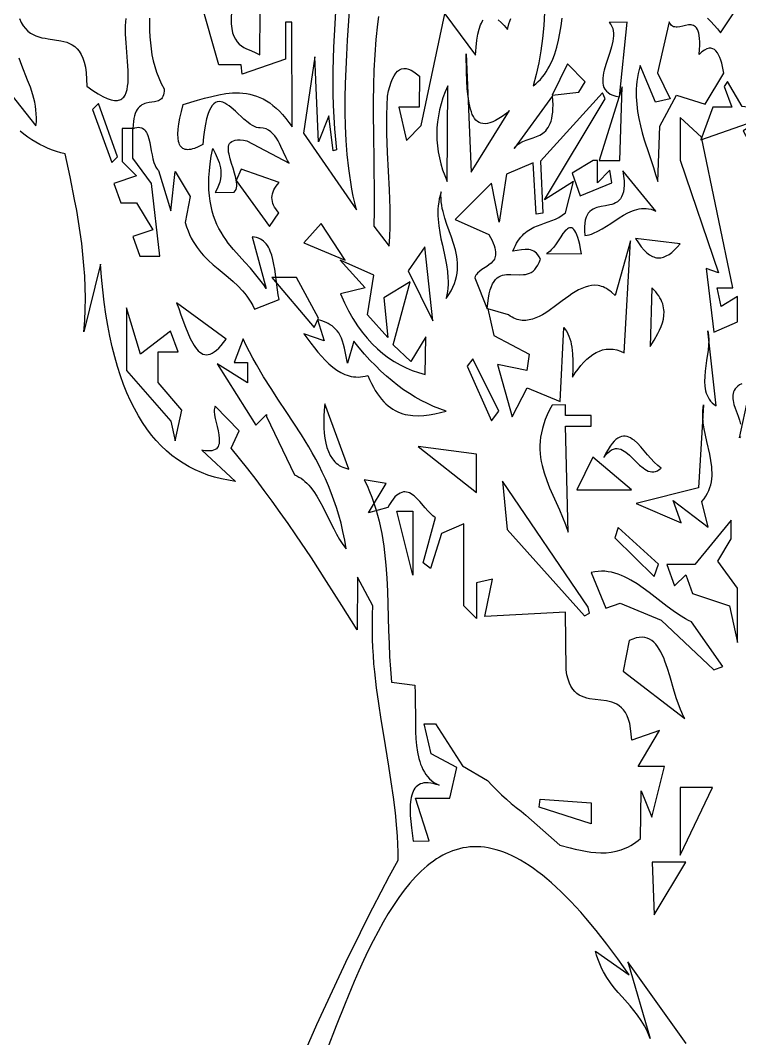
# Model space of a CAD drawing. Header units: metres. Extents: x 0 to 50, y 0 to 50.
# Drawn here: x 11.65 to 19.95, y 30.81 to 42.56 of the extents above; entities that cross this region are included whole.
import ezdxf

# ---------------------------------------------------------------- set-up
doc = ezdxf.new("R2010")
doc.units = ezdxf.units.M

msp = doc.modelspace()

# ---------------------------------------------------------------- linework, layer by layer
for points in [[(13.14576, 42.584728), (13.144891, 42.512332), (13.145844, 42.440537), (13.148882, 42.369403), (13.154271, 42.298988), (13.162276, 42.229353), (13.173161, 42.160556), (13.187192, 42.092656), (13.204633, 42.025714), (13.225748, 41.959786), (13.250804, 41.894934), (13.280063, 41.831217), (13.313792, 41.768692), (13.313792, 41.768692), (13.312992, 41.741838), (13.310256, 41.718521), (13.305712, 41.698469), (13.299483, 41.681409), (13.291697, 41.667066), (13.282479, 41.655169), (13.271956, 41.645445), (13.260252, 41.637619), (13.247493, 41.631419), (13.233807, 41.626572), (13.204152, 41.619844), (13.139238, 41.610605), (13.105993, 41.603725), (13.089614, 41.598763), (13.073566, 41.592424), (13.057973, 41.584433), (13.042961, 41.574517), (13.028658, 41.562404), (13.015188, 41.54782), (13.002677, 41.530493), (12.991252, 41.510148), (12.981037, 41.486514), (12.97216, 41.459317), (12.964745, 41.428283), (12.958919, 41.39314), (12.954807, 41.353614), (12.952536, 41.309433), (12.952536, 41.309433), (12.975839, 41.317918), (12.997172, 41.323098), (13.016641, 41.325152), (13.034352, 41.324259), (13.050412, 41.320597), (13.064928, 41.314345), (13.078005, 41.305682), (13.089751, 41.294787), (13.100271, 41.281838), (13.109673, 41.267014), (13.118063, 41.250494), (13.125547, 41.232457), (13.138225, 41.192545), (13.148558, 41.148707), (13.165599, 41.054977), (13.174011, 41.007943), (13.183486, 40.962704), (13.194877, 40.920689), (13.209036, 40.883329), (13.21742, 40.86684), (13.226815, 40.852052), (13.237327, 40.839142), (13.249065, 40.828289), (13.390881, 40.362583), (13.440908, 40.813721), (13.613032, 40.52628), (13.557324, 40.226687), (13.557324, 40.226687), (13.572499, 40.177767), (13.589226, 40.131724), (13.607414, 40.088385), (13.62697, 40.047576), (13.647803, 40.009124), (13.669822, 39.972855), (13.692933, 39.938596), (13.717047, 39.906173), (13.74207, 39.875414), (13.767911, 39.846143), (13.82168, 39.791378), (13.877619, 39.740488), (13.934995, 39.692088), (14.051118, 39.597203), (14.108397, 39.547944), (14.164175, 39.495623), (14.217717, 39.438853), (14.243421, 39.408365), (14.268291, 39.376246), (14.292234, 39.34232), (14.315161, 39.306414), (14.336977, 39.268356), (14.357592, 39.227971), (14.642055, 39.337193), (14.642055, 39.337193), (14.630211, 39.392673), (14.620523, 39.450273), (14.604882, 39.568859), (14.58967, 39.687011), (14.580518, 39.744067), (14.569425, 39.798787), (14.555709, 39.850428), (14.538687, 39.898247), (14.528723, 39.920491), (14.517676, 39.941501), (14.505461, 39.961184), (14.491993, 39.979448), (14.477187, 39.996199), (14.460956, 40.011344), (14.443216, 40.024792), (14.423882, 40.036449), (14.402868, 40.046221), (14.380088, 40.054017), (14.355458, 40.059744), (14.328892, 40.063308), (14.490091, 39.46659), (14.490091, 39.46659), (14.462295, 39.508164), (14.433253, 39.548293), (14.372154, 39.62502), (14.308233, 39.698385), (14.242927, 39.770004), (14.177677, 39.841492), (14.113919, 39.914464), (14.053094, 39.990536), (14.02423, 40.03024), (13.996639, 40.071323), (13.9705, 40.11399), (13.945994, 40.158441), (13.923299, 40.204878), (13.902596, 40.253503), (13.884065, 40.304519), (13.867885, 40.358127), (13.854237, 40.414529), (13.843299, 40.473927), (13.835253, 40.536523), (13.830277, 40.602518), (13.828553, 40.672116), (13.830258, 40.745516), (13.835574, 40.822923), (13.84468, 40.904537), (13.857756, 40.99056), (13.874982, 41.081194), (13.874982, 41.081194), (13.90108, 41.027627), (13.926412, 40.973567), (13.948149, 40.917861), (13.956786, 40.889028), (13.963463, 40.85935), (13.967829, 40.828682), (13.969528, 40.796879), (13.968207, 40.763798), (13.963514, 40.729293), (13.955094, 40.69322), (13.942595, 40.655435), (13.925662, 40.615792), (13.903942, 40.574148), (14.122732, 40.57826), (14.122732, 40.57826), (14.134484, 40.592638), (14.14295, 40.609206), (14.148413, 40.627772), (14.151154, 40.648143), (14.151456, 40.670126), (14.149601, 40.693527), (14.140551, 40.743814), (14.12626, 40.797461), (14.108988, 40.852925), (14.090992, 40.908662), (14.074531, 40.963129), (14.061862, 41.014782), (14.057655, 41.039071), (14.055244, 41.062078), (14.054909, 41.08361), (14.056934, 41.103474), (14.061601, 41.121476), (14.069192, 41.137425), (14.079989, 41.151127), (14.094274, 41.162389), (14.112331, 41.171019), (14.13444, 41.176823), (14.160885, 41.179608), (14.191948, 41.179182), (14.22791, 41.175351), (14.269054, 41.167923), (14.754165, 40.910726), (14.754165, 40.910726), (14.737793, 40.94047), (14.722123, 40.971921), (14.691795, 41.038009), (14.660991, 41.105107), (14.644727, 41.137821), (14.627523, 41.169332), (14.609106, 41.199154), (14.589202, 41.226802), (14.567537, 41.25179), (14.543838, 41.273634), (14.51783, 41.291849), (14.489242, 41.305947), (14.457798, 41.315446), (14.423225, 41.319858), (14.423225, 41.319858), (14.401195, 41.320132), (14.378585, 41.324916), (14.355463, 41.333719), (14.331894, 41.346049), (14.307943, 41.361416), (14.283678, 41.379327), (14.234465, 41.420816), (14.135162, 41.512704), (14.086127, 41.555238), (14.061994, 41.573932), (14.038207, 41.590255), (14.01483, 41.603717), (13.99193, 41.613825), (13.969572, 41.620088), (13.947823, 41.622015), (13.926749, 41.619113), (13.906415, 41.610892), (13.886888, 41.59686), (13.868234, 41.576526), (13.850518, 41.549397), (13.833807, 41.514983), (13.818166, 41.472792), (13.803662, 41.422332), (13.79036, 41.363113), (13.778327, 41.294641), (13.767628, 41.216427), (13.75833, 41.127978), (13.75833, 41.127978), (13.70764, 41.101132), (13.661989, 41.08206), (13.641043, 41.075417), (13.621346, 41.070689), (13.602892, 41.067868), (13.58568, 41.066943), (13.569704, 41.067906), (13.554961, 41.070748), (13.541447, 41.075459), (13.529159, 41.082029), (13.518093, 41.09045), (13.508244, 41.100711), (13.499609, 41.112804), (13.492185, 41.12672), (13.485966, 41.142449), (13.480951, 41.159981), (13.474513, 41.200419), (13.47284, 41.24796), (13.475902, 41.302528), (13.483669, 41.36405), (13.496109, 41.43245), (13.513193, 41.507654), (13.534891, 41.589587), (13.534891, 41.589587), (13.698828, 41.637799), (13.780527, 41.66122), (13.861945, 41.68255), (13.943005, 41.700564), (14.023632, 41.714034), (14.063759, 41.718682), (14.103749, 41.721735), (14.143593, 41.723039), (14.183281, 41.722441), (14.222804, 41.719787), (14.262151, 41.714925), (14.301314, 41.707702), (14.340284, 41.697963), (14.37905, 41.685555), (14.417603, 41.670326), (14.455933, 41.652122), (14.494031, 41.63079), (14.531888, 41.606177), (14.569495, 41.578129), (14.60684, 41.546493), (14.643916, 41.511116), (14.680712, 41.471844), (14.717219, 41.428524), (14.753427, 41.381004), (14.789327, 41.32913), (14.788063, 42.537601), (14.714624, 42.537601), (14.714624, 42.110249), (14.213651, 41.939698), (14.200548, 42.047035), (13.943379, 42.047035), (13.30061, 44.303123)], [(19.583169, 42.584007), (19.622282, 42.545672), (19.660753, 42.505194), (19.698193, 42.461716), (19.734213, 42.414384), (20.03783, 42.877661), (20.30365, 42.462389), (20.638272, 42.957165)], [(14.089487, 42.658361), (14.089487, 42.658361), (14.08551, 42.584985), (14.086738, 42.520789), (14.092755, 42.465018), (14.103145, 42.416917), (14.117493, 42.37573), (14.135383, 42.340701), (14.156399, 42.311076), (14.180127, 42.286099), (14.206149, 42.265015), (14.234051, 42.247068), (14.263416, 42.231504), (14.29383, 42.217566), (14.35614, 42.191549), (14.387205, 42.177959), (14.417655, 42.162975), (14.421917, 42.660243), (14.089487, 42.658361)], [(15.290354, 42.655851), (15.27422, 42.385148), (15.267774, 42.249953), (15.262797, 42.114899), (15.259579, 41.980013), (15.258414, 41.845323), (15.259591, 41.710858), (15.263403, 41.576644), (15.270141, 41.44271), (15.280096, 41.309083), (15.30214, 41.065903), (15.262966, 41.052577), (15.213596, 41.457312), (15.094691, 41.159461), (15.051826, 42.136512), (14.922975, 41.258661), (15.531126, 40.373758), (15.531126, 40.373758), (15.512337, 40.452524), (15.495302, 40.531607), (15.479955, 40.610996), (15.46623, 40.690681), (15.45406, 40.77065), (15.44338, 40.850893), (15.426226, 41.012155), (15.414238, 41.174382), (15.406886, 41.337484), (15.403644, 41.501376), (15.403983, 41.665969), (15.407372, 41.831178), (15.413286, 41.996913), (15.421193, 42.16309), (15.430567, 42.329619), (15.451599, 42.663389)], [(17.701741, 42.650667), (17.692654, 42.49829), (17.678705, 42.351248), (17.659749, 42.208856), (17.635639, 42.070428), (17.60623, 41.935281), (17.571376, 41.802727)], [(10.808122, 42.636499), (11.835086, 41.342704), (11.835086, 41.342704), (11.839243, 41.389733), (11.840446, 41.436024), (11.838916, 41.481635), (11.834876, 41.526623), (11.828549, 41.571043), (11.820157, 41.614954), (11.809921, 41.658411), (11.798065, 41.701472), (11.770378, 41.786631), (11.738876, 41.870886), (11.671533, 42.038502), (11.639249, 42.122772)], [(11.645639, 42.581106), (11.665572, 42.535441), (11.688292, 42.496397), (11.713541, 42.463387), (11.741064, 42.435824), (11.770607, 42.413121), (11.801912, 42.394692), (11.834725, 42.379948), (11.868789, 42.368303), (11.90385, 42.359171), (11.939651, 42.351963), (11.975937, 42.346094), (12.048942, 42.336021), (12.120819, 42.324257), (12.155695, 42.316274), (12.189522, 42.306106), (12.222045, 42.293168), (12.253008, 42.276872), (12.282155, 42.256632), (12.309231, 42.231859), (12.33398, 42.201968), (12.356146, 42.166371), (12.375474, 42.124482), (12.391708, 42.075713), (12.404592, 42.019477), (12.413871, 41.955187), (12.41929, 41.882257), (12.420592, 41.800099), (12.420592, 41.800099), (12.48952, 41.750387), (12.551749, 41.710117), (12.607597, 41.678838), (12.657387, 41.656097), (12.701438, 41.641442), (12.721412, 41.637006), (12.740071, 41.634422), (12.757456, 41.633634), (12.773607, 41.634585), (12.788563, 41.637218), (12.802366, 41.641478), (12.815054, 41.647308), (12.826669, 41.654651), (12.83725, 41.66345), (12.846837, 41.67365), (12.863189, 41.698025), (12.876048, 41.727323), (12.885733, 41.761093), (12.892564, 41.798882), (12.896864, 41.840238), (12.898951, 41.884711), (12.899147, 41.931847), (12.897773, 41.981196), (12.891594, 42.084721), (12.874497, 42.298432), (12.868707, 42.401387), (12.867624, 42.450309), (12.868177, 42.496923), (12.870685, 42.540779), (12.87547, 42.581424)], [(15.788497, 42.602673), (15.776787, 42.515059), (15.757713, 42.339205), (15.743842, 42.16256), (15.734464, 41.98518), (15.728867, 41.807122), (15.72634, 41.62844), (15.726172, 41.449191), (15.727651, 41.26943), (15.732708, 40.908594), (15.735821, 40.546379), (15.734872, 40.364893), (15.731303, 40.18323), (15.909354, 39.955847), (15.909354, 39.955847), (15.916331, 40.064266), (15.920144, 40.172555), (15.92124, 40.280731), (15.920065, 40.388814), (15.917066, 40.496819), (15.91269, 40.604765), (15.901593, 40.820548), (15.890349, 41.036305), (15.882531, 41.252174), (15.881024, 41.360196), (15.881714, 41.468298), (15.885048, 41.5765), (15.891472, 41.684817), (15.891472, 41.684817), (15.903262, 41.7444), (15.91663, 41.797687), (15.931557, 41.844735), (15.948026, 41.885602), (15.966017, 41.920345), (15.985513, 41.94902), (16.006495, 41.971686), (16.028945, 41.988399), (16.052845, 41.999216), (16.078176, 42.004194), (16.104919, 42.003391), (16.133057, 41.996864), (16.162571, 41.98467), (16.193442, 41.966865), (16.225653, 41.943508), (16.259186, 41.914655), (16.256853, 41.556469), (16.02134, 41.556469), (16.108117, 41.17442), (16.278862, 41.345503), (16.551132, 42.63393), (16.905159, 42.157907), (16.905159, 42.157907), (16.91247, 42.249897), (16.922157, 42.330531), (16.934162, 42.400144), (16.948423, 42.459071), (16.96488, 42.507649), (16.973913, 42.528161), (16.983472, 42.546212), (16.99355, 42.561842)], [(17.168336, 42.563903), (17.201836, 42.534418), (17.236928, 42.497936), (17.273551, 42.454793), (17.273551, 42.454793), (17.292198, 42.517315), (17.312752, 42.57915)], [(17.571376, 41.802727), (17.571376, 41.802727), (17.600761, 41.82657), (17.628353, 41.85188), (17.654218, 41.878604), (17.678422, 41.906687), (17.701029, 41.936077), (17.722105, 41.966719), (17.741716, 41.998561), (17.759925, 42.031549), (17.7768, 42.065628), (17.792405, 42.100746), (17.820065, 42.173883), (17.84343, 42.250531), (17.863021, 42.330262), (17.879362, 42.412646), (17.892973, 42.497255), (17.904378, 42.583661)], [(18.655655, 42.537601), (18.449568, 42.532606), (18.449568, 42.532606), (18.46673, 42.511777), (18.479749, 42.488975), (18.488952, 42.464358), (18.494666, 42.438085), (18.497218, 42.410317), (18.496936, 42.381212), (18.494147, 42.350929), (18.489177, 42.319628), (18.474007, 42.254608), (18.454042, 42.187425), (18.410203, 42.051667), (18.391563, 41.985641), (18.384208, 41.953648), (18.3786, 41.922547), (18.375065, 41.892498), (18.373931, 41.863661), (18.375525, 41.836193), (18.380174, 41.810255), (18.388206, 41.786006), (18.399947, 41.763604), (18.415725, 41.74321), (18.435867, 41.724983), (18.460701, 41.709081), (18.490553, 41.695664), (18.52575, 41.684891), (18.56662, 41.676922), (18.655655, 42.537601)], [(19.14214, 42.543482), (19.003886, 41.952402), (19.15054, 41.652391), (18.981886, 41.613985), (18.804308, 42.039243), (18.804308, 42.039243), (18.792447, 41.992166), (18.782582, 41.945688), (18.774631, 41.899783), (18.768511, 41.854426), (18.76414, 41.80959), (18.761437, 41.765249), (18.760321, 41.721377), (18.760708, 41.677947), (18.765666, 41.592311), (18.775657, 41.508132), (18.790025, 41.425199), (18.808115, 41.343304), (18.829272, 41.262237), (18.85284, 41.181788), (18.904589, 41.021909), (18.958119, 40.861992), (18.983914, 40.781495), (19.008187, 40.700361), (19.032155, 41.336845), (19.226075, 41.697695), (19.557538, 41.5917), (19.772794, 41.948126), (19.772794, 41.948126), (19.7564, 42.028747), (19.746791, 42.066048), (19.736106, 42.100787), (19.724245, 42.132552), (19.711109, 42.160926), (19.696598, 42.185495), (19.68061, 42.205844), (19.663047, 42.221558), (19.643807, 42.232221), (19.633527, 42.23553), (19.622791, 42.23742), (19.611586, 42.23784), (19.599899, 42.236738), (19.57503, 42.229761), (19.548084, 42.216074), (19.518962, 42.195262), (19.487562, 42.16691), (19.487562, 42.16691), (19.491517, 42.221443), (19.493351, 42.27006), (19.493183, 42.313078), (19.491129, 42.350812), (19.487306, 42.383578), (19.48183, 42.411692), (19.474819, 42.435468), (19.466389, 42.455224), (19.456657, 42.471273), (19.445739, 42.483932), (19.433754, 42.493516), (19.420817, 42.500342), (19.407045, 42.504724), (19.392555, 42.506978), (19.377465, 42.50742), (19.361889, 42.506366), (19.329754, 42.501029), (19.297082, 42.493493), (19.26481, 42.486283), (19.233871, 42.481923), (19.219194, 42.481601), (19.2052, 42.482938), (19.192007, 42.48625), (19.179732, 42.491853), (19.168491, 42.500062), (19.1584, 42.511193), (19.149578, 42.525561), (19.14214, 42.543482)], [(16.797155, 42.172367), (16.854943, 40.806071), (17.298949, 41.518171), (17.298949, 41.518171), (17.254773, 41.482423), (17.213316, 41.451763), (17.174489, 41.426047), (17.138205, 41.405128), (17.104375, 41.388859), (17.072911, 41.377094), (17.043726, 41.369686), (17.016731, 41.36649), (16.991839, 41.367358), (16.968961, 41.372144), (16.94801, 41.380702), (16.928897, 41.392885), (16.911534, 41.408547), (16.895833, 41.427541), (16.881707, 41.449722), (16.869068, 41.474942), (16.857826, 41.503055), (16.847895, 41.533915), (16.839186, 41.567376), (16.831612, 41.60329), (16.819513, 41.681894), (16.810896, 41.768557), (16.805056, 41.862108), (16.801288, 41.961373), (16.797155, 42.172367)], [(17.966931, 42.056207), (17.790829, 41.695955), (18.098701, 41.729779), (18.169727, 41.84839), (17.966931, 42.056207)], [(19.776548, 41.796341), (19.862731, 41.556469), (19.642413, 41.556469), (19.507316, 41.180456), (20.276524, 41.451538), (19.995862, 41.282807), (20.259637, 40.791968), (20.338708, 41.520493), (19.98112, 41.566059), (19.814062, 41.853757), (19.776548, 41.796341)], [(16.585847, 41.802184), (16.585847, 41.802184), (16.556347, 41.733122), (16.53077, 41.664071), (16.50911, 41.59503), (16.491356, 41.526), (16.4775, 41.456982), (16.467532, 41.387975), (16.461445, 41.31898), (16.45923, 41.249996), (16.460877, 41.181025), (16.466377, 41.112067), (16.475723, 41.043121), (16.488904, 40.974189), (16.505912, 40.905269), (16.526739, 40.836364), (16.551375, 40.767472), (16.579812, 40.698595), (16.585847, 41.802184)], [(18.369401, 41.722482), (17.656428, 40.934096), (17.682641, 40.33376), (17.605358, 40.322279), (17.570003, 40.916339), (17.265392, 40.783637), (17.178983, 40.230488), (17.089075, 40.680918), (16.670079, 40.262852), (17.061385, 40.088253), (17.061385, 40.088253), (17.080676, 40.052916), (17.096907, 40.020134), (17.110227, 39.989777), (17.120784, 39.961717), (17.128727, 39.935827), (17.134202, 39.911977), (17.13736, 39.890039), (17.138348, 39.869885), (17.137314, 39.851385), (17.134406, 39.834413), (17.129773, 39.818839), (17.123564, 39.804534), (17.115925, 39.791372), (17.107006, 39.779222), (17.085921, 39.757447), (17.061493, 39.738183), (17.034908, 39.720401), (16.980014, 39.685178), (16.954076, 39.665681), (16.930727, 39.643556), (16.920393, 39.631188), (16.911151, 39.617777), (16.903149, 39.603196), (16.896535, 39.587316), (17.042289, 39.232818), (17.042289, 39.232818), (17.047673, 39.297691), (17.055156, 39.355186), (17.064615, 39.405739), (17.07593, 39.449783), (17.08898, 39.487755), (17.103642, 39.520088), (17.119797, 39.547217), (17.137323, 39.569577), (17.156098, 39.587603), (17.176002, 39.601729), (17.196913, 39.612391), (17.218711, 39.620023), (17.241273, 39.625059), (17.264479, 39.627935), (17.312337, 39.628945), (17.410444, 39.624166), (17.458755, 39.625334), (17.4823, 39.628328), (17.505277, 39.63351), (17.527564, 39.641313), (17.549041, 39.652173), (17.569586, 39.666524), (17.589078, 39.684801), (17.607396, 39.707438), (17.624418, 39.734871), (17.640024, 39.767534), (17.654091, 39.805862), (17.654091, 39.805862), (17.640506, 39.832016), (17.625993, 39.853943), (17.610575, 39.871965), (17.594275, 39.886405), (17.577114, 39.897585), (17.559115, 39.905828), (17.5403, 39.911456), (17.52069, 39.914791), (17.500309, 39.916156), (17.479179, 39.915874), (17.434757, 39.911656), (17.337895, 39.897641), (17.337895, 39.897641), (17.351344, 39.930325), (17.365535, 39.960473), (17.380429, 39.988218), (17.395988, 40.01369), (17.412172, 40.037022), (17.428945, 40.058346), (17.446265, 40.077794), (17.464097, 40.095497), (17.501135, 40.126199), (17.539751, 40.151507), (17.579635, 40.172477), (17.620479, 40.190165), (17.661975, 40.205625), (17.703812, 40.219913), (17.787279, 40.249198), (17.82829, 40.266305), (17.868409, 40.286463), (17.907325, 40.310727), (17.944731, 40.340152), (18.03519, 40.699522), (17.70326, 40.489266), (18.401381, 41.654408), (18.369401, 41.722482)], [(18.569504, 40.943262), (18.598285, 41.792403), (18.334141, 40.943262), (18.569504, 40.943262)], [(12.486612, 41.531325), (12.708666, 40.919875), (12.773995, 40.984522), (12.557786, 41.601745), (12.486612, 41.531325)], [(17.795372, 41.687878), (17.352131, 41.082506), (17.352131, 41.082506), (17.366572, 41.099965), (17.382054, 41.115362), (17.398467, 41.128913), (17.415705, 41.140834), (17.452222, 41.160647), (17.490743, 41.176526), (17.570347, 41.203379), (17.609705, 41.217801), (17.647617, 41.235187), (17.665762, 41.24553), (17.683221, 41.25726), (17.699888, 41.270593), (17.715654, 41.285745), (17.730412, 41.302931), (17.744054, 41.322367), (17.756472, 41.344268), (17.767558, 41.36885), (17.777205, 41.396328), (17.785305, 41.426918), (17.791749, 41.460835), (17.796431, 41.498296), (17.799242, 41.539514), (17.800074, 41.584707), (17.79882, 41.63409), (17.795372, 41.687878)], [(19.267872, 41.439091), (19.267872, 40.944546), (19.710033, 39.64622), (19.567833, 39.697106), (19.655563, 38.961487), (19.928827, 39.080533), (19.928827, 39.37345), (19.739507, 39.259633), (19.693821, 39.471564), (19.873894, 39.471564), (19.512326, 41.210665), (19.267872, 41.439091)], [(14.900902, 30.579261), (15.076963, 30.97398), (15.255895, 31.364756), (15.438353, 31.750781), (15.531107, 31.941759), (15.624989, 32.131246), (15.720078, 32.31914), (15.816458, 32.50534), (15.91421, 32.689746), (16.013415, 32.872256), (16.013415, 32.872256), (16.012504, 32.963834), (16.009674, 33.055051), (16.005063, 33.145941), (15.998811, 33.236542), (15.981939, 33.41702), (15.960171, 33.596775), (15.934619, 33.776097), (15.906397, 33.955277), (15.846392, 34.314373), (15.816835, 34.494869), (15.789059, 34.676384), (15.764176, 34.85921), (15.743299, 35.043635), (15.734711, 35.136539), (15.727542, 35.229952), (15.721931, 35.32391), (15.718016, 35.418449), (15.715938, 35.513607), (15.715836, 35.609418), (15.717847, 35.705921), (15.722113, 35.80315), (15.54366, 36.135411), (15.539211, 35.529426), (15.539211, 35.529426), (15.363897, 35.809451), (15.188427, 36.085389), (15.011973, 36.356684), (14.833709, 36.622775), (14.743639, 36.753696), (14.652806, 36.883107), (14.561107, 37.010938), (14.468438, 37.13712), (14.374696, 37.261583), (14.279777, 37.384258), (14.183578, 37.505073), (14.085996, 37.62396), (14.177283, 37.824068), (13.903088, 38.108667), (13.903088, 38.108667), (13.897145, 38.096004), (13.893264, 38.081515), (13.891246, 38.065362), (13.890893, 38.047708), (13.894383, 38.00854), (13.902144, 37.965304), (13.924114, 37.871803), (13.935142, 37.824124), (13.944077, 37.77755), (13.949328, 37.733375), (13.950075, 37.712592), (13.949305, 37.692893), (13.946819, 37.67444), (13.942417, 37.657396), (13.935902, 37.641921), (13.927074, 37.628178), (13.915734, 37.616327), (13.901683, 37.606532), (13.884723, 37.598952), (13.864655, 37.593751), (13.841279, 37.591089), (13.814398, 37.591129), (13.783812, 37.594032), (13.749322, 37.599959), (14.137432, 37.240301), (14.137432, 37.240301), (14.054658, 37.252905), (13.973888, 37.269252), (13.895141, 37.289392), (13.818436, 37.313375), (13.743792, 37.34125), (13.671229, 37.373068), (13.600766, 37.408877), (13.532424, 37.448729), (13.46622, 37.492672), (13.402174, 37.540757), (13.340307, 37.593033), (13.280637, 37.649549), (13.223183, 37.710356), (13.167966, 37.775504), (13.115004, 37.845042), (13.064317, 37.919019), (13.015924, 37.997486), (12.969845, 38.080492), (12.9261, 38.168088), (12.884706, 38.260322), (12.845685, 38.357245), (12.809055, 38.458906), (12.774836, 38.565356), (12.743047, 38.676643), (12.713708, 38.792817), (12.686837, 38.91393), (12.662455, 39.040029), (12.640581, 39.171165), (12.621233, 39.307387), (12.604433, 39.448746), (12.590198, 39.595291), (12.578549, 39.747072), (12.386669, 38.965127), (12.386669, 38.965127), (12.396752, 39.095416), (12.402644, 39.224507), (12.404571, 39.352601), (12.402759, 39.479902), (12.397433, 39.606612), (12.388821, 39.732936), (12.377149, 39.859075), (12.362642, 39.985234), (12.345527, 40.111614), (12.32603, 40.238419), (12.304377, 40.365853), (12.280795, 40.494117), (12.228747, 40.753951), (12.171696, 41.019546), (12.171696, 41.019546), (12.122086, 41.030823), (12.072968, 41.044818), (12.02433, 41.061451), (11.976156, 41.080639), (11.928435, 41.1023), (11.881151, 41.126351), (11.834292, 41.152711), (11.787844, 41.181298), (11.741794, 41.212028), (11.696127, 41.24482), (11.650831, 41.279593)], [(12.829677, 41.311186), (12.829677, 40.930997), (12.993703, 40.766646), (12.731758, 40.677538), (12.812541, 40.452696), (12.99614, 40.452696), (13.181886, 40.142507), (12.952076, 40.064331), (13.03286, 39.839488), (13.261975, 39.839488), (13.168411, 40.675878), (12.952076, 40.970793), (12.952076, 41.311186), (12.829677, 41.311186)], [(18.264199, 40.943262), (18.020608, 40.796818), (18.114396, 40.53578), (18.479876, 40.686139), (18.456797, 40.829638), (18.313158, 40.685714), (18.313158, 40.943262), (18.264199, 40.943262)], [(14.146371, 40.712052), (14.527687, 40.181398), (14.635064, 40.340274), (14.635064, 40.340274), (14.616778, 40.361468), (14.600936, 40.382873), (14.587547, 40.40446), (14.576619, 40.426201), (14.568157, 40.448067), (14.562169, 40.470029), (14.558663, 40.492058), (14.557645, 40.514127), (14.559123, 40.536206), (14.563103, 40.558267), (14.569594, 40.580282), (14.578601, 40.60222), (14.590133, 40.624055), (14.604196, 40.645756), (14.620797, 40.667296), (14.639944, 40.688646), (14.203222, 40.84074), (14.146371, 40.712052)], [(18.605149, 40.821605), (18.605149, 40.821605), (18.614277, 40.760548), (18.619296, 40.706343), (18.620467, 40.65855), (18.618056, 40.616726), (18.612326, 40.580429), (18.603541, 40.549219), (18.591965, 40.522653), (18.577862, 40.500291), (18.561496, 40.48169), (18.543131, 40.466409), (18.523031, 40.454007), (18.50146, 40.444042), (18.478682, 40.436072), (18.454961, 40.429656), (18.405744, 40.41972), (18.355922, 40.410702), (18.307606, 40.399068), (18.284672, 40.391166), (18.262907, 40.381287), (18.242575, 40.368987), (18.223938, 40.353826), (18.207262, 40.335362), (18.19281, 40.313153), (18.180847, 40.286758), (18.171635, 40.255736), (18.165439, 40.219645), (18.162524, 40.178042), (18.163152, 40.130488), (18.167588, 40.07654), (18.167588, 40.07654), (18.193189, 40.0806), (18.218586, 40.086576), (18.243801, 40.094307), (18.268854, 40.103633), (18.318556, 40.126424), (18.367859, 40.153663), (18.416926, 40.184064), (18.465922, 40.216341), (18.564363, 40.281378), (18.614137, 40.311567), (18.6645, 40.338486), (18.715616, 40.360852), (18.741508, 40.369924), (18.76765, 40.377376), (18.794064, 40.383046), (18.820768, 40.386773), (18.847785, 40.388398), (18.875134, 40.387758), (18.902837, 40.384693), (18.930913, 40.379043), (18.959384, 40.370647), (18.98827, 40.359343), (18.605149, 40.821605)], [(16.509294, 40.580701), (16.509294, 40.580701), (16.497483, 40.54002), (16.488076, 40.499741), (16.480921, 40.459837), (16.475864, 40.420284), (16.472755, 40.381056), (16.471441, 40.342128), (16.47177, 40.303474), (16.473589, 40.265069), (16.481091, 40.188904), (16.492729, 40.11343), (16.507287, 40.038444), (16.523547, 39.963742), (16.556301, 39.814377), (16.570362, 39.739308), (16.581255, 39.663709), (16.587763, 39.587379), (16.588992, 39.548875), (16.588668, 39.510112), (16.586639, 39.471065), (16.582753, 39.431707), (16.576858, 39.392014), (16.568802, 39.35196), (16.568802, 39.35196), (16.598284, 39.395592), (16.623489, 39.43851), (16.644643, 39.480751), (16.661971, 39.522354), (16.675699, 39.563355), (16.686053, 39.603793), (16.693257, 39.643704), (16.697537, 39.683128), (16.699118, 39.722101), (16.698227, 39.760661), (16.695088, 39.798845), (16.689927, 39.836692), (16.68297, 39.874239), (16.674441, 39.911523), (16.653572, 39.985456), (16.629125, 40.058791), (16.602902, 40.131829), (16.576708, 40.204872), (16.552346, 40.278221), (16.53162, 40.352177), (16.523184, 40.389477), (16.516333, 40.427042), (16.511294, 40.464909), (16.50829, 40.503116), (16.507549, 40.541701), (16.509294, 40.580701)], [(15.124896, 40.214488), (14.925238, 39.992206), (15.402026, 39.793764), (15.124896, 40.214488)], [(17.725643, 39.869699), (18.12956, 39.864298), (18.12956, 39.864298), (18.119126, 39.921911), (18.108483, 39.972526), (18.097639, 40.016473), (18.0866, 40.054081), (18.075373, 40.085679), (18.063964, 40.111596), (18.052381, 40.132161), (18.040629, 40.147703), (18.028716, 40.158552), (18.016648, 40.165037), (18.004433, 40.167486), (17.992076, 40.166229), (17.979584, 40.161595), (17.966965, 40.153914), (17.954225, 40.143514), (17.941371, 40.130724), (17.915346, 40.099293), (17.888945, 40.062254), (17.835228, 39.981882), (17.80802, 39.943817), (17.78065, 39.910676), (17.766922, 39.896775), (17.753173, 39.885092), (17.739411, 39.875957), (17.725643, 39.869699)], [(16.319398, 39.947768), (16.13065, 39.668588), (16.411892, 39.094554), (16.319398, 39.947768)], [(18.694211, 40.014913), (18.515439, 39.383793), (18.515439, 39.383793), (18.47648, 39.421727), (18.45707, 39.437699), (18.437704, 39.451758), (18.418381, 39.463966), (18.399097, 39.474386), (18.379852, 39.48308), (18.360643, 39.490112), (18.34147, 39.495544), (18.322329, 39.499437), (18.28414, 39.502861), (18.246061, 39.500884), (18.208077, 39.494008), (18.170174, 39.482732), (18.132338, 39.467556), (18.094554, 39.448983), (18.056808, 39.427511), (18.019084, 39.403642), (17.981369, 39.377875), (17.905905, 39.322653), (17.8303, 39.265848), (17.754438, 39.211465), (17.716373, 39.186433), (17.678201, 39.163507), (17.639906, 39.143189), (17.601474, 39.125979), (17.56289, 39.112376), (17.52414, 39.102883), (17.485209, 39.097999), (17.446082, 39.098224), (17.406746, 39.10406), (17.386995, 39.109238), (17.367185, 39.116006), (17.347316, 39.124428), (17.327386, 39.134564), (17.307391, 39.146478), (17.287332, 39.160233), (17.048395, 39.231114), (17.118466, 38.922618), (17.523518, 38.709516), (17.498062, 38.518074), (17.159079, 38.590341), (17.32886, 37.983534), (17.500982, 38.318163), (17.881353, 38.162215), (17.924243, 39.014498), (17.924243, 39.014498), (17.942077, 38.992756), (17.957981, 38.969117), (17.972038, 38.943589), (17.98433, 38.916182), (17.99494, 38.886906), (18.003951, 38.855771), (18.011446, 38.822787), (18.017508, 38.787962), (18.025664, 38.712834), (18.029082, 38.630463), (18.028424, 38.540929), (18.024354, 38.444309), (18.024354, 38.444309), (18.05659, 38.491908), (18.089269, 38.536388), (18.122443, 38.577554), (18.156163, 38.615215), (18.19048, 38.649178), (18.225446, 38.67925), (18.26111, 38.705238), (18.297526, 38.72695), (18.334742, 38.744193), (18.372812, 38.756775), (18.411786, 38.764503), (18.451715, 38.767184), (18.492649, 38.764625), (18.534642, 38.756635), (18.577742, 38.74302), (18.622003, 38.723587), (18.694211, 40.014913)], [(18.753517, 40.043639), (18.753517, 40.043639), (18.785695, 39.991036), (18.817865, 39.945873), (18.850024, 39.907949), (18.882169, 39.877059), (18.9143, 39.853), (18.946413, 39.835569), (18.962462, 39.829276), (18.978506, 39.824563), (18.994545, 39.821406), (19.010577, 39.819779), (19.042625, 39.821013), (19.074646, 39.828062), (19.106639, 39.840723), (19.138601, 39.858792), (19.170531, 39.882067), (19.202426, 39.910343), (19.234283, 39.943419), (19.266101, 39.981089), (18.753517, 40.043639)], [(15.344469, 39.792362), (15.632617, 39.471564), (15.350139, 39.402527), (15.350139, 39.402527), (15.395044, 39.301139), (15.442433, 39.206493), (15.49223, 39.118381), (15.544358, 39.036595), (15.598741, 38.960928), (15.655303, 38.891174), (15.713967, 38.827125), (15.774657, 38.768573), (15.837297, 38.715312), (15.90181, 38.667135), (15.968119, 38.623833), (16.03615, 38.585201), (16.105824, 38.55103), (16.177066, 38.521114), (16.2498, 38.495245), (16.323949, 38.473216), (16.331123, 38.9088), (16.159359, 38.62196), (15.955081, 38.815789), (16.152905, 39.544454), (15.848933, 39.358111), (15.892619, 38.900929), (15.661235, 39.16079), (15.733194, 39.621435), (15.344469, 39.792362)], [(14.554725, 39.594205), (15.044809, 39.01613), (15.093816, 39.121615), (14.839848, 39.594205), (14.554725, 39.594205)], [(18.93969, 39.471564), (18.922786, 38.797035), (18.922786, 38.797035), (18.966875, 38.868776), (19.01055, 38.945546), (19.030422, 38.985594), (19.048021, 39.026629), (19.062621, 39.068562), (19.073499, 39.111304), (19.079931, 39.154765), (19.081194, 39.198854), (19.079661, 39.221106), (19.076564, 39.243482), (19.071813, 39.26597), (19.065317, 39.288559), (19.056986, 39.311238), (19.04673, 39.333996), (19.034458, 39.356821), (19.020079, 39.379702), (19.003503, 39.402628), (18.98464, 39.425588), (18.963399, 39.44857), (18.93969, 39.471564)], [(12.878637, 39.241484), (12.878637, 38.520753), (13.391733, 37.936277), (13.441183, 37.706889), (13.517936, 38.062931), (13.245834, 38.382361), (13.245834, 38.735715), (13.473497, 38.735715), (13.388611, 38.971976), (13.039745, 38.707842), (12.878637, 39.241484)], [(13.455022, 39.301871), (13.455022, 39.301871), (13.481563, 39.233106), (13.507599, 39.16216), (13.559661, 39.020455), (13.586437, 38.953057), (13.614212, 38.890206), (13.64336, 38.833582), (13.658567, 38.80813), (13.674258, 38.784866), (13.690481, 38.764), (13.707282, 38.745742), (13.724709, 38.730302), (13.742807, 38.71789), (13.761625, 38.708716), (13.781209, 38.702991), (13.801607, 38.700925), (13.822864, 38.702728), (13.845029, 38.70861), (13.868147, 38.718782), (13.892267, 38.733453), (13.917435, 38.752834), (13.943697, 38.777135), (13.971102, 38.806567), (13.999695, 38.841338), (14.029525, 38.881661), (13.455022, 39.301871)], [(15.082391, 39.108213), (15.160834, 38.863284), (14.925838, 38.94356), (14.925838, 38.94356), (15.006496, 38.835544), (15.047197, 38.783114), (15.088318, 38.732465), (15.129991, 38.684146), (15.172346, 38.638702), (15.215512, 38.596682), (15.259621, 38.558633), (15.304802, 38.525102), (15.351186, 38.496636), (15.37487, 38.484473), (15.398903, 38.473782), (15.423302, 38.464631), (15.448083, 38.457088), (15.473263, 38.451222), (15.498857, 38.447102), (15.524882, 38.444794), (15.551354, 38.444369), (15.57829, 38.445894), (15.605706, 38.449438), (15.633618, 38.455069), (15.662042, 38.462856), (15.662042, 38.462856), (15.683136, 38.414417), (15.704861, 38.369184), (15.727199, 38.327067), (15.750134, 38.287975), (15.773649, 38.251816), (15.797727, 38.2185), (15.822351, 38.187936), (15.847504, 38.160033), (15.873168, 38.1347), (15.899327, 38.111846), (15.925965, 38.091381), (15.953063, 38.073212), (15.980606, 38.057251), (16.008576, 38.043404), (16.036955, 38.031582), (16.065728, 38.021694), (16.094877, 38.013648), (16.124385, 38.007355), (16.154236, 38.002722), (16.184412, 37.999659), (16.245671, 37.99788), (16.308028, 38.00129), (16.371347, 38.009161), (16.435492, 38.020767), (16.500327, 38.03538), (16.565716, 38.052272), (16.565716, 38.052272), (16.492954, 38.077199), (16.421182, 38.105569), (16.350371, 38.137368), (16.280491, 38.172581), (16.21151, 38.211195), (16.143399, 38.253195), (16.076127, 38.298568), (16.009665, 38.347299), (15.943981, 38.399374), (15.879045, 38.454779), (15.814828, 38.513501), (15.751298, 38.575525), (15.688425, 38.640837), (15.62618, 38.709423), (15.564531, 38.781269), (15.503449, 38.856361), (15.430789, 38.602636), (15.392787, 38.777437), (15.392787, 38.777437), (15.38374, 38.82057), (15.372708, 38.859361), (15.359818, 38.894097), (15.345202, 38.925068), (15.328989, 38.952563), (15.311309, 38.97687), (15.292292, 38.998279), (15.272068, 39.017079), (15.250766, 39.033558), (15.228516, 39.048006), (15.205449, 39.060711), (15.181694, 39.071963), (15.132639, 39.091261), (15.082391, 39.108213)], [(14.225382, 38.885222), (14.119764, 38.613073), (14.273987, 38.613073), (14.273987, 38.376248), (13.925432, 38.597035), (14.371184, 37.888764), (14.494305, 38.01213), (14.494305, 37.989813), (14.81641, 37.31514), (14.81641, 37.31514), (14.842925, 37.304147), (14.868353, 37.291058), (14.892751, 37.275983), (14.916179, 37.259029), (14.938693, 37.240305), (14.960353, 37.219919), (14.981216, 37.197981), (15.00134, 37.174598), (15.039606, 37.123932), (15.075616, 37.068789), (15.109835, 37.010038), (15.142729, 36.948545), (15.206402, 36.820809), (15.270356, 36.692522), (15.303603, 36.630342), (15.338315, 36.570628), (15.37496, 36.514248), (15.414001, 36.462069), (15.414001, 36.462069), (15.396599, 36.564055), (15.376589, 36.662584), (15.354105, 36.757835), (15.32928, 36.849982), (15.302248, 36.939202), (15.273141, 37.025671), (15.242093, 37.109565), (15.209238, 37.19106), (15.174709, 37.270332), (15.13864, 37.347558), (15.101164, 37.422914), (15.062413, 37.496575), (15.022523, 37.568718), (14.981626, 37.639519), (14.897344, 37.777799), (14.810635, 37.912825), (14.722568, 38.046004), (14.634208, 38.178747), (14.546623, 38.312462), (14.460881, 38.448558), (14.378048, 38.588444), (14.338057, 38.660248), (14.299193, 38.733529), (14.26159, 38.808461), (14.225382, 38.885222)], [(19.586504, 38.976882), (19.586504, 38.976882), (19.591517, 38.951708), (19.594905, 38.925669), (19.597402, 38.871289), (19.595192, 38.81434), (19.589471, 38.755416), (19.572277, 38.63403), (19.563195, 38.57276), (19.555384, 38.511898), (19.550039, 38.452041), (19.548356, 38.393785), (19.551531, 38.337725), (19.555314, 38.310705), (19.560759, 38.284457), (19.568017, 38.259057), (19.577236, 38.234578), (19.588566, 38.211095), (19.602157, 38.188682), (19.618158, 38.167415), (19.636719, 38.147366), (19.657988, 38.128612), (19.682116, 38.111226), (19.586504, 38.976882)], [(16.809617, 38.569816), (17.090479, 37.940556), (17.173796, 38.048839), (16.875178, 38.655375), (16.809617, 38.569816)], [(19.962573, 37.759076), (19.953264, 37.741839), (20.157985, 38.695476)], [(19.977547, 38.365485), (19.953285, 38.352781), (19.932721, 38.338896), (19.915635, 38.323902), (19.901807, 38.307869), (19.891016, 38.290868), (19.88304, 38.272972), (19.87766, 38.254249), (19.874655, 38.234772), (19.873804, 38.214612), (19.874885, 38.193839), (19.877679, 38.172525), (19.887522, 38.128555), (19.901566, 38.083271), (19.935193, 37.991032), (19.951246, 37.945213), (19.964437, 37.900351)], [(15.165691, 38.133265), (15.165691, 38.133265), (15.160189, 38.060859), (15.156773, 37.990757), (15.155652, 37.923191), (15.157034, 37.858396), (15.161126, 37.796602), (15.168138, 37.738044), (15.178277, 37.682954), (15.191751, 37.631565), (15.208769, 37.58411), (15.229538, 37.540821), (15.254268, 37.501932), (15.268183, 37.484211), (15.283166, 37.467676), (15.299243, 37.452358), (15.31644, 37.438285), (15.334783, 37.425487), (15.354298, 37.413992), (15.375012, 37.40383), (15.39695, 37.39503), (15.420137, 37.387621), (15.444602, 37.381632), (15.165691, 38.133265)], [(17.790169, 38.120026), (17.790169, 38.120026), (17.759805, 38.064307), (17.733544, 38.009729), (17.711211, 37.956243), (17.692628, 37.903798), (17.677618, 37.852344), (17.666003, 37.801832), (17.657606, 37.752211), (17.652251, 37.703432), (17.649759, 37.655443), (17.649955, 37.608196), (17.65266, 37.56164), (17.657698, 37.515724), (17.664891, 37.4704), (17.674062, 37.425617), (17.685034, 37.381324), (17.697631, 37.337473), (17.726986, 37.250892), (17.760711, 37.165473), (17.797388, 37.080816), (17.8356, 36.996522), (17.873929, 36.912188), (17.910959, 36.827415), (17.945272, 36.741803), (17.97545, 36.65495), (17.944414, 37.877224), (18.239719, 37.877224), (18.239719, 37.999865), (17.945961, 37.999865), (17.945961, 38.122507), (17.790169, 38.120026)], [(19.537599, 38.124251), (19.480268, 37.167019), (18.759983, 36.987132), (19.279908, 36.76039), (19.187263, 37.018246), (19.590791, 36.712726), (19.517045, 37.010173), (19.517045, 37.010173), (19.542254, 37.040705), (19.563988, 37.071864), (19.582435, 37.103614), (19.597785, 37.13592), (19.610226, 37.168747), (19.619949, 37.20206), (19.627141, 37.235825), (19.631992, 37.270006), (19.63469, 37.304568), (19.635426, 37.339476), (19.634387, 37.374696), (19.631764, 37.410192), (19.622519, 37.481873), (19.609202, 37.55424), (19.576405, 37.699908), (19.559949, 37.772651), (19.545472, 37.84496), (19.534486, 37.916554), (19.528504, 37.987154), (19.527861, 38.021993), (19.529037, 38.05648), (19.53222, 38.090577), (19.537599, 38.124251)], [(18.387032, 37.51583), (18.387032, 37.51583), (18.409978, 37.546431), (18.432534, 37.571163), (18.454723, 37.590393), (18.47657, 37.604485), (18.4981, 37.613804), (18.519337, 37.618715), (18.540304, 37.619582), (18.561027, 37.616772), (18.58153, 37.610649), (18.601836, 37.601577), (18.62197, 37.589922), (18.641957, 37.576048), (18.681585, 37.543106), (18.720914, 37.505669), (18.760138, 37.466657), (18.799451, 37.428989), (18.839049, 37.395586), (18.859014, 37.381396), (18.879124, 37.369366), (18.899401, 37.359862), (18.919871, 37.353249), (18.940558, 37.349891), (18.961485, 37.350154), (18.982677, 37.354403), (19.004159, 37.363001), (19.025955, 37.376315), (19.048089, 37.39471), (19.048089, 37.39471), (19.028078, 37.408217), (19.008211, 37.423896), (18.968837, 37.460654), (18.929818, 37.502743), (18.891004, 37.547924), (18.813398, 37.638598), (18.774307, 37.679612), (18.734826, 37.714757), (18.714892, 37.729429), (18.694805, 37.741793), (18.674545, 37.75157), (18.654095, 37.75848), (18.633436, 37.762243), (18.612548, 37.762578), (18.591414, 37.759206), (18.570015, 37.751847), (18.548331, 37.74022), (18.526345, 37.724047), (18.504038, 37.703045), (18.481391, 37.676937), (18.458386, 37.645441), (18.435003, 37.608278), (18.411225, 37.565168), (18.387032, 37.51583)], [(16.243159, 37.644765), (16.917808, 37.113843), (16.917808, 37.554934), (16.243159, 37.644765)], [(18.260497, 37.51808), (18.076354, 37.141375), (18.706621, 37.141375), (18.260497, 37.51808)], [(15.623009, 37.257771), (15.623009, 37.257771), (15.654827, 37.191999), (15.683978, 37.125346), (15.710585, 37.057855), (15.734774, 36.989566), (15.75667, 36.920523), (15.776398, 36.850768), (15.794084, 36.780342), (15.809853, 36.709288), (15.82383, 36.637648), (15.836139, 36.565464), (15.846907, 36.492779), (15.856258, 36.419635), (15.87121, 36.272135), (15.881998, 36.123304), (15.889622, 35.973479), (15.895083, 35.822996), (15.903525, 35.521408), (15.908507, 35.370977), (15.915332, 35.221239), (15.925001, 35.072529), (15.938516, 34.925187), (16.205635, 34.889), (16.205635, 34.889), (16.209536, 34.798493), (16.211403, 34.707854), (16.21234, 34.528385), (16.21306, 34.440659), (16.215047, 34.355007), (16.219128, 34.271981), (16.226128, 34.192134), (16.236871, 34.116016), (16.252184, 34.04418), (16.261811, 34.01004), (16.27289, 33.977178), (16.285525, 33.945661), (16.299817, 33.91556), (16.31587, 33.886944), (16.333788, 33.85988), (16.353674, 33.834438), (16.37563, 33.810688), (16.39976, 33.788698), (16.426167, 33.768537), (16.454954, 33.750274), (16.486224, 33.733978), (16.486224, 33.733978), (16.451568, 33.745339), (16.419207, 33.753852), (16.389076, 33.759599), (16.361109, 33.762661), (16.335238, 33.76312), (16.311397, 33.761057), (16.289521, 33.756556), (16.269541, 33.749696), (16.251392, 33.74056), (16.235008, 33.729231), (16.220321, 33.715788), (16.207266, 33.700315), (16.195776, 33.682893), (16.185784, 33.663603), (16.177224, 33.642528), (16.17003, 33.619748), (16.164134, 33.595347), (16.159471, 33.569406), (16.153577, 33.513228), (16.151814, 33.45187), (16.153652, 33.385985), (16.158559, 33.316227), (16.166002, 33.24325), (16.186371, 33.090254), (16.372092, 33.09363), (16.215237, 33.584771), (16.608856, 33.584771), (16.68978, 33.941051), (16.393938, 34.096159), (16.315098, 34.443262), (16.444154, 34.443262), (16.757568, 33.96003), (17.043128, 33.789388), (17.043128, 33.789388), (17.097973, 33.732242), (17.152807, 33.677479), (17.207745, 33.624962), (17.262905, 33.574556), (17.318399, 33.526127), (17.374345, 33.479539), (17.430858, 33.434657), (17.488053, 33.391346), (17.880133, 33.045393), (17.880133, 33.045393), (17.998017, 33.012767), (18.057192, 32.997762), (18.11644, 32.984285), (18.175702, 32.972825), (18.234918, 32.963876), (18.294026, 32.957926), (18.352966, 32.955468), (18.411678, 32.956992), (18.470101, 32.962989), (18.528175, 32.973951), (18.585839, 32.990369), (18.614499, 33.000777), (18.643034, 33.012733), (18.671435, 33.026299), (18.699697, 33.041535), (18.727811, 33.058503), (18.755769, 33.077265), (18.783565, 33.097882), (18.81119, 33.120416), (18.817639, 33.670129), (18.938775, 33.36669), (19.085079, 33.952696), (18.783171, 33.952696), (19.030625, 34.365935), (18.708327, 34.254366), (18.708327, 34.254366), (18.703772, 34.326019), (18.695855, 34.389591), (18.684789, 34.445594), (18.670787, 34.494537), (18.654061, 34.536929), (18.634825, 34.57328), (18.61329, 34.604101), (18.589671, 34.629899), (18.564179, 34.651186), (18.537028, 34.668471), (18.50843, 34.682262), (18.478599, 34.693071), (18.447747, 34.701407), (18.416086, 34.707779), (18.351193, 34.71667), (18.285622, 34.723822), (18.221075, 34.733313), (18.189718, 34.740209), (18.159255, 34.749219), (18.129901, 34.760851), (18.101866, 34.775617), (18.075364, 34.794025), (18.050609, 34.816585), (18.027812, 34.843807), (18.007187, 34.8762), (17.988946, 34.914274), (17.973303, 34.958539), (17.96047, 35.009504), (17.95066, 35.067679), (17.94547, 35.732519), (17.014531, 35.6812), (17.100658, 36.112688), (16.917808, 36.071049), (16.917808, 35.657413), (16.770929, 35.804583), (16.770929, 36.750344), (16.514963, 36.638834), (16.385563, 36.233658), (16.300348, 36.300087), (16.443984, 36.824191), (16.443984, 36.824191), (16.429351, 36.832926), (16.414659, 36.843672), (16.385053, 36.87026), (16.355081, 36.902079), (16.324655, 36.937252), (16.262098, 37.010147), (16.229794, 37.044116), (16.196692, 37.073928), (16.179814, 37.086688), (16.162704, 37.097706), (16.145351, 37.106746), (16.127745, 37.113573), (16.109874, 37.117954), (16.091728, 37.119652), (16.073296, 37.118434), (16.054567, 37.114065), (16.035531, 37.10631), (16.016176, 37.094935), (15.996492, 37.079704), (15.976468, 37.060384), (15.956093, 37.036739), (15.935357, 37.008535), (15.914248, 36.975537), (15.892756, 36.93751), (15.672384, 36.876652), (15.874881, 37.214815), (15.623009, 37.257771)], [(17.218242, 37.243215), (17.27169, 36.683865), (18.163476, 35.687614), (18.219747, 35.721443), (18.204984, 35.789924), (17.218242, 37.243215)], [(16.183413, 36.157477), (15.999009, 36.896092), (16.183413, 36.896092), (16.183413, 36.157477)], [(19.855387, 36.794706), (19.436036, 36.282884), (19.113649, 36.282884), (19.203072, 36.033994), (19.332671, 36.16385), (19.410711, 35.946642), (19.838072, 35.804505), (19.928827, 35.383513), (19.928827, 36.01007), (19.701412, 36.32009), (19.855387, 36.577224), (19.855387, 36.794706)], [(18.511891, 36.589327), (18.967974, 36.142755), (19.01533, 36.285375), (18.552995, 36.710066), (18.511891, 36.589327)], [(18.240144, 36.189382), (18.409301, 35.779601), (18.575442, 35.836119), (19.049929, 35.638024), (19.65444, 35.067601), (19.761158, 35.103905), (19.399314, 35.61972), (19.399314, 35.61972), (19.363608, 35.636989), (19.328118, 35.656011), (19.257688, 35.698631), (19.187824, 35.746204), (19.118328, 35.797353), (18.979634, 35.904881), (18.910037, 35.958508), (18.840007, 36.010208), (18.769343, 36.058607), (18.697845, 36.102328), (18.66172, 36.122004), (18.625313, 36.139996), (18.588597, 36.15613), (18.551547, 36.170234), (18.514139, 36.182138), (18.476347, 36.191668), (18.438147, 36.198653), (18.399514, 36.202921), (18.360421, 36.2043), (18.320846, 36.202617), (18.280762, 36.197702), (18.240144, 36.189382)], [(18.679534, 35.404162), (18.611011, 35.052201), (19.321923, 34.504166), (19.321923, 34.504166), (19.303424, 34.537449), (19.286048, 34.573025), (19.269672, 34.610631), (19.254173, 34.650006), (19.225321, 34.733008), (19.19851, 34.81993), (19.147098, 34.997135), (19.120537, 35.083215), (19.0921, 35.164814), (19.076872, 35.203276), (19.060808, 35.239829), (19.043785, 35.274212), (19.02568, 35.306161), (19.006373, 35.335415), (18.985739, 35.361709), (18.963657, 35.384783), (18.940004, 35.404372), (18.914657, 35.420216), (18.887495, 35.43205), (18.858395, 35.439613), (18.827234, 35.442641), (18.79389, 35.440873), (18.75824, 35.434046), (18.720162, 35.421896), (18.679534, 35.404162)], [(19.267872, 33.707413), (19.267872, 32.927395), (19.640377, 33.707413), (19.267872, 33.707413)], [(18.239719, 33.531661), (18.239719, 33.287939), (17.640201, 33.480637), (17.65194, 33.574784), (18.239719, 33.531661)], [(19.337929, 30.755662), (18.665247, 31.696972), (18.920993, 30.812351), (18.920993, 30.812351), (18.906188, 30.851686), (18.890301, 30.889132), (18.873409, 30.924827), (18.855587, 30.958911), (18.817461, 31.022797), (18.776536, 31.081898), (18.733424, 31.137323), (18.688738, 31.190181), (18.597087, 31.292626), (18.551348, 31.344432), (18.506481, 31.398104), (18.463099, 31.454751), (18.421814, 31.515481), (18.383239, 31.581403), (18.365158, 31.616658), (18.347984, 31.653626), (18.331793, 31.692447), (18.316662, 31.733258), (18.302667, 31.776198), (18.289885, 31.821407), (18.677812, 31.546509), (18.677812, 31.546509), (18.547987, 31.730463), (18.421561, 31.900814), (18.298459, 32.057858), (18.178607, 32.201891), (18.119876, 32.269121), (18.061931, 32.333209), (18.00476, 32.394192), (17.948356, 32.452108), (17.892708, 32.506993), (17.837807, 32.558884), (17.783645, 32.607818), (17.730212, 32.653832), (17.677498, 32.696964), (17.625494, 32.73725), (17.574191, 32.774726), (17.52358, 32.809431), (17.473651, 32.841401), (17.424396, 32.870673), (17.375804, 32.897284), (17.327866, 32.921272), (17.280574, 32.942672), (17.233917, 32.961522), (17.187888, 32.977859), (17.142475, 32.991721), (17.09767, 33.003143), (17.053464, 33.012163), (17.009848, 33.018819), (16.966811, 33.023146), (16.924345, 33.025182), (16.882441, 33.024964), (16.841089, 33.022529), (16.80028, 33.017914), (16.760005, 33.011156), (16.720253, 33.002292), (16.681017, 32.991358), (16.642287, 32.978393), (16.604053, 32.963432), (16.566306, 32.946513), (16.529036, 32.927673), (16.492236, 32.906949), (16.455894, 32.884378), (16.420003, 32.859996), (16.384552, 32.833841), (16.349533, 32.80595), (16.314935, 32.77636), (16.280751, 32.745107), (16.213582, 32.677763), (16.147954, 32.604214), (16.08379, 32.524755), (16.021017, 32.439683), (15.95956, 32.349294), (15.899345, 32.253883), (15.840298, 32.153746), (15.782344, 32.049179), (15.725409, 31.940479), (15.669419, 31.82794), (15.614298, 31.71186), (15.559973, 31.592533), (15.50637, 31.470256), (15.40103, 31.218034), (15.297683, 30.957562), (15.195734, 30.691207)], [(18.944158, 32.848922), (18.96817, 32.239416), (19.333151, 32.848922), (18.944158, 32.848922)]]:
    msp.add_lwpolyline(points)

doc.saveas('drawing.dxf')
